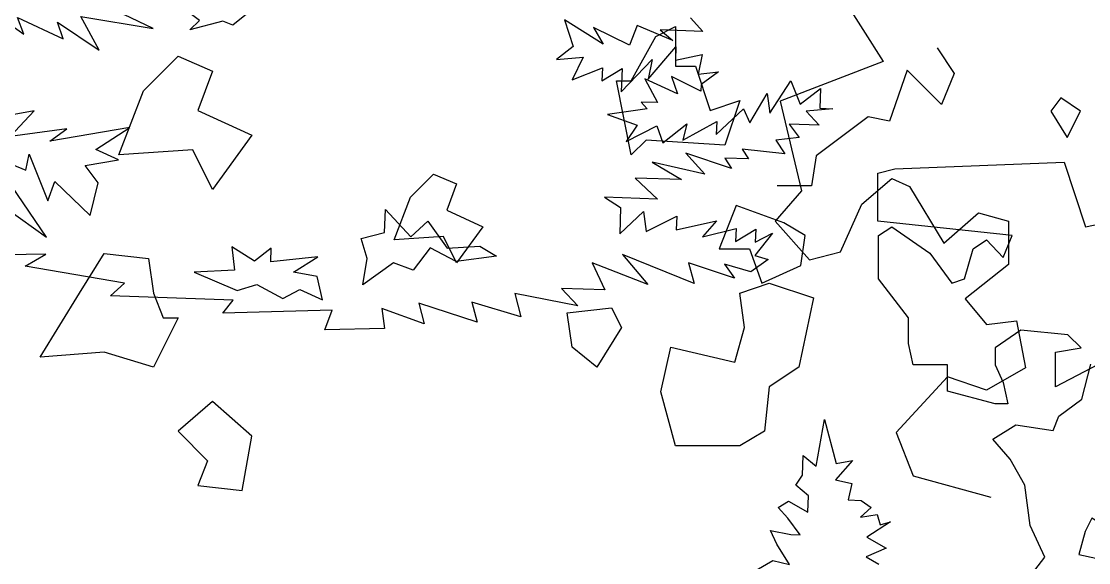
# Model space of a CAD drawing. Header units: inches. Extents: x -11 to 128, y 7 to 56.
# Drawn here: x 15.6668 to 16.0518, y 22.6237 to 22.8188 of the extents above; entities that cross this region are included whole.
import ezdxf

# ---------------------------------------------------------------- set-up
doc = ezdxf.new("R2010")
doc.units = ezdxf.units.IN
doc.header["$MEASUREMENT"] = 0
doc.layers.add('CAY', color=94, linetype='Continuous')
doc.layers.add('CAY-3', color=61, linetype='Continuous')
picture_1 = doc.add_image_def('image1.jpg', size_in_pixel=(1680, 1093))

# ---------------------------------------------------------------- blocks, each defined once
blk = doc.blocks.new('A$C76451831')
at = {"layer": 'CAY'}
for p, q in [((4175.57, 1565.18), (4217.44, 1499.12)), ((4217.44, 1499.12), (4134.89, 1467.27)), ((4134.89, 1467.27), (4151.99, 1395.3)), ((4200.34, 1384.68), (4224.51, 1405.33)), ((4224.51, 1405.33), (4238.66, 1398.84)), ((4238.66, 1398.84), (4266.37, 1353.42)), ((4151.99, 1395.3), (4130.76, 1371.12)), ((4183.24, 1346.34), (4200.34, 1384.68)), ((4266.37, 1353.42), (4294.09, 1377.61)), ((4294.09, 1377.61), (4318.26, 1371.12)), ((4130.76, 1371.12), (4158.47, 1339.85)), ((4318.26, 1371.12), (4318.26, 1336.32)), ((4158.47, 1339.85), (4183.24, 1346.34)), ((4318.26, 1336.32), (4283.47, 1308.59)), ((4283.47, 1308.59), (4300.57, 1287.95)), ((4300.57, 1287.95), (4324.75, 1290.9)), ((4324.75, 1290.9), (4331.82, 1253.15)), ((4331.82, 1253.15), (4300.57, 1235.45)), ((4377.27, 1228.2), (4384.35, 1256.12)), ((4269.32, 1246.07), (4228.05, 1201.24)), ((4300.57, 1235.45), (4269.32, 1246.07)), ((4358.8, 1214.44), (4377.27, 1228.2)), ((4354.08, 1203.04), (4358.8, 1214.44)), ((4228.05, 1201.24), (4241.61, 1166.44)), ((4305.73, 1195.96), (4324.21, 1207.36)), ((4324.21, 1207.36), (4354.08, 1203.04)), ((4319.49, 1179.83), (4305.73, 1195.96)), ((4331.28, 1158.99), (4319.49, 1179.83)), ((4241.61, 1166.44), (4304.11, 1149.33)), ((4335.61, 1126.75), (4331.28, 1158.99)), ((4347.4, 1101.19), (4335.61, 1126.75)), ((4333.25, 1082.7), (4347.4, 1101.19))]:
    blk.add_line(p, q, dxfattribs=at)
for points in [[(4034.98, 1519.24), (4050.81, 1527.16), (4050.81, 1495.47), (4066.65, 1495.47), (4078.52, 1459.83), (4102.28, 1467.75), (4090.4, 1432.11), (4027.06, 1436.07), (4015.18, 1424.19), (4003.31, 1483.59), (4015.18, 1483.59)], [(3623.25, 1475.67), (3650.96, 1503.4), (3678.68, 1491.51), (3666.8, 1459.83), (3710.35, 1440.03), (3678.68, 1396.46), (3662.84, 1428.15), (3603.46, 1424.19)], [(4376.02, 1459.35), (4360.18, 1469.91), (4352.26, 1459.35), (4365.46, 1438.22)], [(3837.84, 1390.32), (3856.31, 1408.81), (3874.79, 1400.89), (3866.87, 1379.76), (3895.9, 1366.56), (3874.79, 1337.52), (3864.23, 1358.64), (3824.64, 1356)], [(3571.79, 1313.29), (3591.58, 1344.98), (3627.21, 1341.01), (3631.17, 1313.29), (3639.09, 1293.49), (3650.96, 1293.49), (3631.17, 1253.88), (3591.58, 1265.76), (3540.12, 1261.8)], [(4038.94, 1234.08), (4046.85, 1269.73), (4098.32, 1257.84), (4106.24, 1285.57), (4102.28, 1313.29), (4126.03, 1321.21), (4161.66, 1309.33), (4149.78, 1253.88), (4126.03, 1238.04), (4122.07, 1202.4), (4102.28, 1190.52), (4050.81, 1190.52)], [(3967.68, 1269.73), (3963.72, 1297.45), (3999.35, 1301.41), (4007.26, 1285.57), (3987.47, 1253.88)], [(3702.43, 1154.87), (3710.35, 1198.44), (3678.68, 1226.16), (3650.96, 1202.4), (3674.72, 1178.63), (3666.8, 1158.83)], [(4419.55, 1116.68), (4416.91, 1137.8), (4398.43, 1124.6), (4385.24, 1132.52), (4379.96, 1121.96), (4374.68, 1103.48), (4398.43, 1098.2), (4408.99, 1103.48)], [(1332.03, 374.79), (1332.39, 385.2), (1361.19, 379.21), (1356.76, 395.23), (1382.46, 378.47), (1366.14, 365.44), (1358.09, 368.44), (1331.57, 361.66), (1339.53, 369.08)], [(1474.25, 178.06), (1469.37, 194.1), (1488.11, 198.88), (1488.76, 217.45), (1509.29, 195.42), (1522.88, 208.09), (1538.43, 186.24), (1564.77, 188.04), (1578.08, 179.87), (1545.76, 175.56), (1524.85, 186.72), (1511.07, 168.61), (1495.42, 174.6), (1470.79, 156.87)], [(1808.96, 206.53), (1770.64, 220.69), (1757.08, 185.88), (1781.25, 185.88), (1791.27, 158.16), (1822.52, 172.32), (1826.06, 196.5)], [(1438.19, 144.86), (1433.86, 163.6), (1414.95, 166.98), (1434.42, 179.45), (1396.66, 175.33), (1397.04, 186.2), (1383.54, 175.79), (1365.36, 187.3), (1367.43, 168.64), (1335.2, 167.05), (1369.57, 152.25), (1385.6, 157.13), (1406.51, 145.97), (1419.91, 153.21)]]:
    blk.add_lwpolyline(points, close=True, dxfattribs=at)
for points in [[(1185.16, 217.62), (1216.55, 195.22), (1188.52, 236.09)], [(1165.45, 263.19), (1199.84, 248.84), (1202.56, 261.89), (1217.56, 224.2), (1223.09, 239.87), (1251.6, 212.58), (1257.94, 238.65), (1247.56, 252.62), (1274.45, 257.12), (1256.16, 265.46), (1283.51, 283.09), (1219.24, 272.19), (1232.73, 282.15), (1187.2, 276.03), (1206.5, 296.66), (1144.92, 285.21)], [(1174.79, 374.84), (1198.22, 358.15), (1193.25, 371.47), (1229.81, 354.33), (1225.29, 367.63), (1258.94, 345.15), (1244.04, 372.42), (1302.15, 362.68), (1278.53, 373.93), (1311.22, 388.66), (1241.7, 383.38), (1247.49, 393.61), (1193.82, 387.77), (1210.12, 400.35), (1159.97, 404.82)], [(1733.85, 371.18), (1743.89, 360.4), (1709.5, 361.61), (1719.62, 353.09), (1691.03, 364.97), (1685.05, 349.31), (1656.09, 363.47), (1663.78, 350.05), (1632.74, 369.73), (1639.69, 348.18), (1626.19, 337.77), (1647.56, 339.74), (1638.76, 321.46), (1663.11, 331.04), (1662.75, 320.62), (1678.95, 330.48), (1678.31, 311.92), (1703.23, 337.8), (1699.96, 322.04), (1722.16, 348.02), (1721.78, 337.15), (1743.24, 341.84), (1739.98, 326.09), (1756.35, 327.78), (1742.41, 317.84), (1742.22, 312.41), (1718.61, 324.11), (1723.57, 310.34), (1697.24, 322.14), (1707.46, 303.2), (1694.33, 303.65), (1699.12, 298.05), (1667.25, 293.72), (1690.97, 285.19), (1682.35, 271.89), (1706.81, 284.63), (1711.76, 270.86), (1730.87, 286.06), (1727.7, 273.02), (1754.96, 287.94), (1754.59, 277.52), (1776.61, 298.06), (1781.66, 287), (1795.62, 310.54), (1797.79, 294.6), (1814.56, 320.76), (1822.06, 301.91), (1838.36, 314.49), (1837.8, 298.64), (1848.21, 298.28), (1826.85, 296.31), (1837.33, 285.06), (1813.34, 285.9), (1821.13, 275.2), (1802.47, 273.13), (1809.79, 262), (1775.49, 265.91), (1780.65, 258.03), (1761.64, 258.69), (1766.79, 250.35), (1730.05, 262.51), (1745.32, 245.66), (1703.06, 255.3), (1726.59, 241.33), (1689.48, 242.62), (1707.47, 225.68), (1664.92, 227.16), (1677.78, 219.01), (1677.04, 197.72), (1696.24, 215.64), (1698.4, 199.7), (1722.85, 211.99), (1722.47, 201.12), (1754.89, 208.15), (1743.57, 195.4), (1770.54, 202.17), (1770.18, 191.75), (1786.38, 201.61), (1786.02, 191.2), (1799.87, 198.42), (1785.64, 180.33), (1796.41, 177.24), (1782.46, 167.3), (1761.38, 173.47), (1769.15, 162.32), (1732.42, 174.48), (1736.83, 158.01), (1679.18, 181.33), (1699.63, 157.04), (1654.93, 174.47), (1665.05, 152.81), (1630.2, 154.03), (1643.3, 139.97), (1592.89, 149.89), (1597.68, 131.14), (1558.21, 142.94), (1562.64, 126.92), (1515.59, 142.16), (1520, 125.69), (1485.98, 137.76), (1488.14, 121.81), (1440.07, 120.77), (1446.06, 136.43), (1358.06, 134.06), (1366.59, 144.65), (1267.92, 148.09), (1279.15, 158.13), (1199.42, 171.79), (1216.08, 181.63), (1168, 180.59)], [(4115.49, 1090.86), (4128.9, 1098.55), (4142.38, 1095.36), (4132.08, 1111.59), (4127.02, 1122.65), (4143.22, 1119.36), (4150.92, 1119.09), (4140.97, 1132.59), (4133.1, 1141.02), (4141.44, 1146.17), (4157, 1137.47), (4157.45, 1150.6), (4147.33, 1159.11), (4152.59, 1167.09), (4153.15, 1182.93), (4163.72, 1174.4), (4170.47, 1211.8), (4179.66, 1176.57), (4192.88, 1178.83), (4179.2, 1163.44), (4192.23, 1160.26), (4189.51, 1147.21), (4199.92, 1146.85), (4207.88, 1141.13), (4199.45, 1133.26), (4212.67, 1135.52), (4215.1, 1127.28), (4223.34, 1129.71), (4204.32, 1117.23), (4219.88, 1108.52), (4203.77, 1101.38), (4213.99, 1095.58)]]:
    blk.add_lwpolyline(points, dxfattribs=at)
at = {"layer": 'CAY-3'}
for p, q in [((1932.09, 347.17), (1945.65, 326.52)), ((1908.03, 329.36), (1893.76, 288.18)), ((1917.93, 319.45), (1908.03, 329.36)), ((1945.65, 326.52), (1935.62, 301.75)), ((1935.62, 301.75), (1917.93, 319.45)), ((1876.66, 291.72), (1834.8, 260.46)), ((1893.76, 288.18), (1876.66, 291.72)), ((1834.8, 260.46), (1831.26, 236.28)), ((1884.45, 246.41), (1898.01, 249.95)), ((1898.01, 249.95), (2034.2, 255.49)), ((2034.2, 255.49), (2051.3, 203.58)), ((1884.45, 208.07), (1884.45, 246.41)), ((1831.26, 236.28), (1803.55, 236.28)), ((2051.3, 203.58), (2152.51, 224.24)), ((1992.33, 196.5), (1884.45, 208.07)), ((1885.02, 196.5), (1895.64, 203.58)), ((1895.64, 203.58), (1926.3, 182.34)), ((1885.02, 161.7), (1885.02, 196.5)), ((1961.08, 185.88), (1971.7, 192.96)), ((1971.7, 192.96), (1985.26, 178.81)), ((1985.26, 178.81), (1992.33, 196.5)), ((1926.3, 182.34), (1943.99, 158.16)), ((1954.01, 161.7), (1961.08, 185.88)), ((1909.2, 130.44), (1885.02, 161.7)), ((1943.99, 158.16), (1954.01, 161.7)), ((1909.2, 109.79), (1909.2, 130.44)), ((1999.41, 120.41), (1978.77, 106.25)), ((2037.15, 116.87), (1999.41, 120.41)), ((2127.74, 127.5), (2027.12, 74.99)), ((2047.76, 106.25), (2037.15, 116.87)), ((1912.74, 92.69), (1909.2, 109.79)), ((1978.77, 106.25), (1978.77, 92.69)), ((2027.12, 102.71), (2047.76, 106.25)), ((2027.12, 74.99), (2027.12, 102.71)), ((1940.45, 92.69), (1912.74, 92.69)), ((1940.45, 71.45), (1940.45, 92.69)), ((1978.77, 92.69), (1985.26, 78.53)), ((1985.26, 78.53), (1988.8, 61.42)), ((1978.77, 61.42), (1940.45, 71.45)), ((1988.8, 61.42), (1978.77, 61.42))]:
    blk.add_line(p, q, dxfattribs=at)

msp = doc.modelspace()

# ---------------------------------------------------------------- block references
at = {"layer": 'CAY', "xscale": 0.0004489089019145984, "yscale": 0.0004489089019145984, "zscale": 0.0004489089019145984}
for p in [(15.12979, 22.65341), (14.08437, 22.13133)]:
    msp.add_blockref('A$C76451831', p, dxfattribs=at)

# ---------------------------------------------------------------- pictures from other files: only their frames are drawn
image = msp.add_image(picture_1, insert=(12.49661, 7.37723), size_in_units=(74.4025, 48.40591))
image.dxf.flags = 6

doc.saveas('drawing.dxf')
